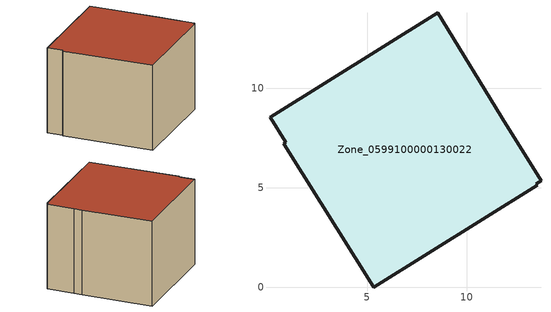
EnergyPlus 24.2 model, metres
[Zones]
Zone_0599100000130022
 floor ground (C_G): 12.43,7.47 13.74,5.34 13.5,5.19 13.55,5.11 5.32,0 0.8,7.2 0.89,7.28 0.11,8.54 8.54,13.78 12,8.17 z0
 wall outside (C_F): 0.89,7.28 0.8,7.2 5.32,0 13.55,5.11 13.5,5.19 13.74,5.34 12.43,7.47 12,8.17 8.54,13.78 0.11,8.54 0.89,7.28 z0:8.07
 roof outside (C_R): 13.74,5.34 12.43,7.47 12,8.17 8.54,13.78 0.11,8.54 0.89,7.28 0.8,7.2 5.32,0 13.55,5.11 13.5,5.19 z8.07
[BUILDING]
Pand.0599100000130022: North Axis=0; Terrain=City; Loads Convergence Tolerance Value=0.04; Temperature Convergence Tolerance Value=0.4; Solar Distribution=FullExterior; Maximum Number of Warmup Days=25; Minimum Number of Warmup Days=1
[Site:Location]
Rotterdam.The.Hague.AP_ZH_NLD Design_Conditions: Latitude=51.96; Longitude=4.45; Time Zone=1; Elevation=-4.5
[SITE:GROUNDTEMPERATURE:BUILDINGSURFACE]
18, 18, 18, 18, 18, 18, 18, 18, 18, 18, 18, 18
[MATERIAL] Thermal Absorptance=0.9; Solar Absorptance=0.7; Visible Absorptance=0.7
Name | Roughness | Thickness | Conductivity | Density | Specific Heat
G.D.1975-1991 | MediumSmooth | 0.15 | 0.288461 | 540 | 1210
F.D.1975-1991 | Rough | 0.3 | 0.230769 | 1920 | 840
R.D.1975-1991 | MediumRough | 0.2 | 0.153846 | 1500 | 1000
[CONSTRUCTION]
C_G: G.D.1975-1991
C_F: F.D.1975-1991
C_R: R.D.1975-1991
[ZONE]
Zone_0599100000130022: Type=1; Multiplier=1; Ceiling Height=Autocalculate; Volume=Autocalculate; Floor Area=autocalculate; Part of Total Floor Area=Yes
[ZONEINFILTRATION:DESIGNFLOWRATE]
Infil_Zone_0599100000130022: Zone or ZoneList or Space or SpaceList=Zone_0599100000130022; Schedule=AlwaysOn; Design Flow Rate Calculation Method=Flow/Area; Flow Rate per Floor Area=0.0042; Constant Term Coefficient=1; Temperature Term Coefficient=0; Velocity Term Coefficient=0; Velocity Squared Term Coefficient=0
[HVACTEMPLATE:ZONE:IDEALLOADSAIRSYSTEM]
Zone_0599100000130022: Maximum Heating Supply Air Temperature=50; Minimum Cooling Supply Air Temperature=13; Maximum Heating Supply Air Humidity Ratio=0.0156; Minimum Cooling Supply Air Humidity Ratio=0.0077; Heating Limit=NoLimit; Cooling Limit=NoLimit; Dehumidification Control Type=ConstantSensibleHeatRatio; Cooling Sensible Heat Ratio=0.7; Dehumidification Setpoint=60; Humidification Control Type=None; Humidification Setpoint=30; Outdoor Air Method=None; Outdoor Air Flow Rate per Person=0.00944; Outdoor Air Flow Rate per Zone Floor Area=0; Outdoor Air Flow Rate per Zone=0; Demand Controlled Ventilation Type=None; Outdoor Air Economizer Type=NoEconomizer; Heat Recovery Type=None; Sensible Heat Recovery Effectiveness=0.7; Latent Heat Recovery Effectiveness=0.65
[ZONECONTROL:THERMOSTAT]
ThermostatControl_Zone_0599100000130022: Zone or ZoneList=Zone_0599100000130022; Control Type Schedule=DualSetpointControlType; Control 1=Thermostat_Zone_0599100000130022; Temperature Difference Between Cutout And Setpoint=0
[THERMOSTATSETPOINT:DUALSETPOINT]
Thermostat_Zone_0599100000130022: Heating Setpoint Temperature Schedule=HeatingSetpoint_Zone_0599100000130022; Cooling Setpoint Temperature Schedule=CoolingSetpoint_Zone_0599100000130022
[SCHEDULE:COMPACT]
HeatingSetpoint_Zone_0599100000130022: Through: 12/31, For: AllDays, Until: 24:00, 21
CoolingSetpoint_Zone_0599100000130022: Through: 12/31, For: AllDays, Until: 24:00, 24
DualSetpointControlType: Through: 12/31, For: AllDays, Until: 24:00, 4
AlwaysOn: Through: 12/31, For: AllDays, Until: 24:00, 1
